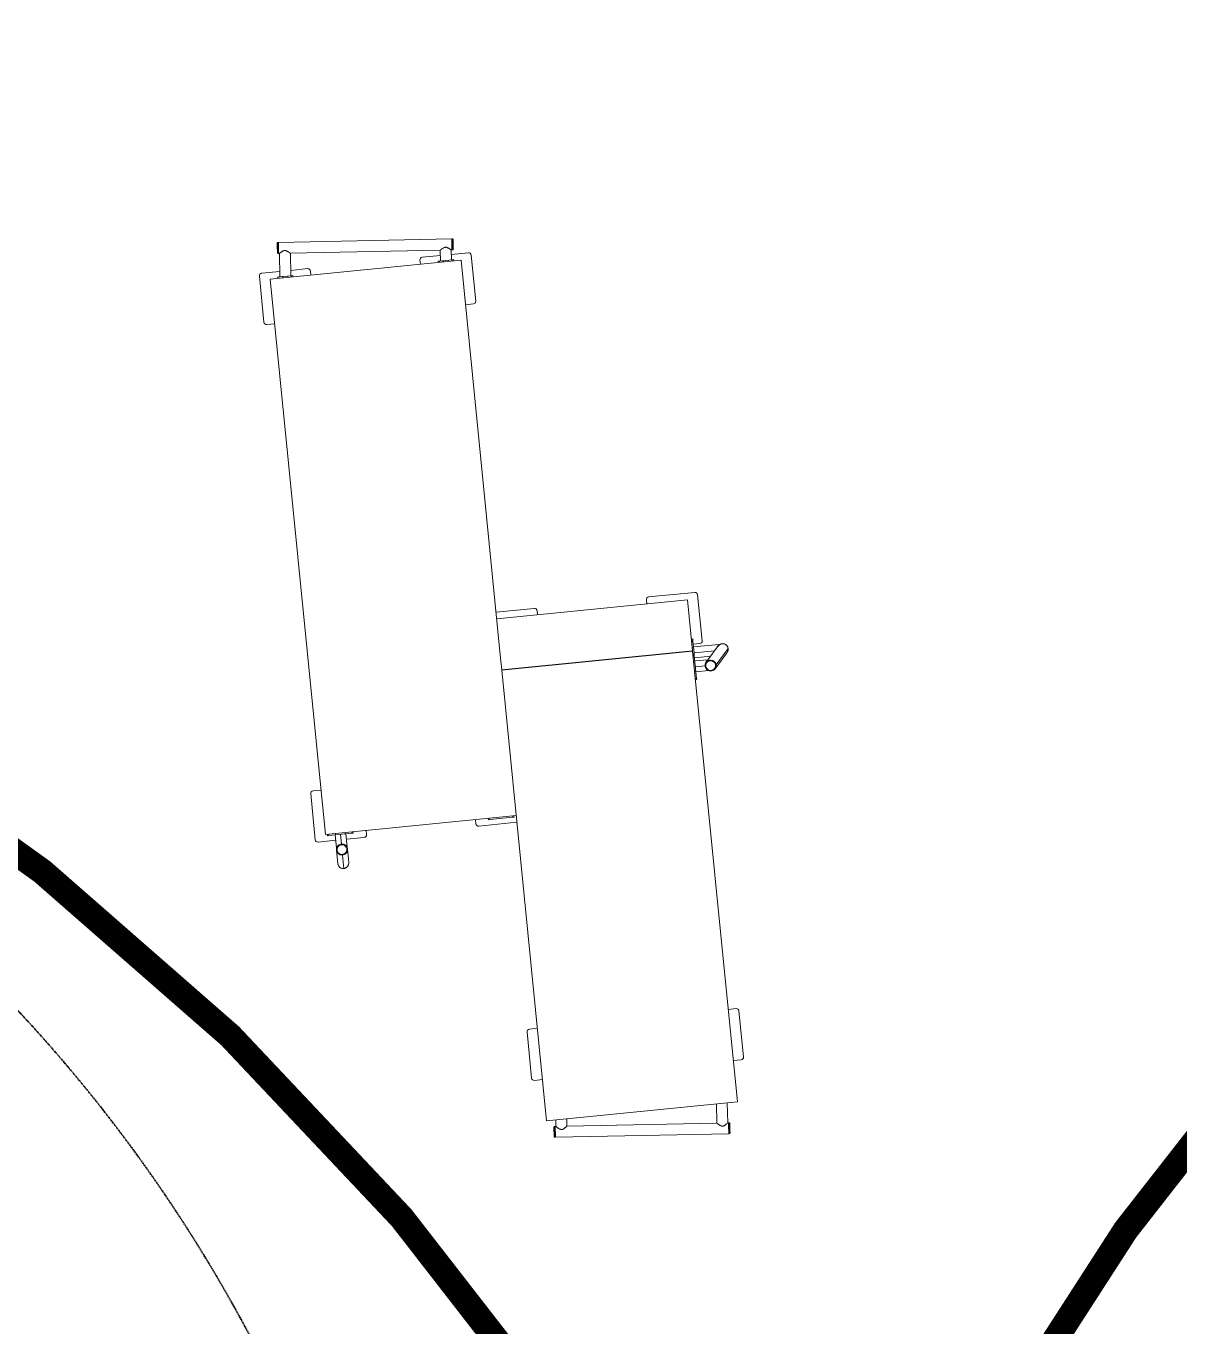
# Model space of a CAD drawing. Header units: millimetres. Extents: x 246416442 to 246896683, y 7418963194 to 7419503218.
# Drawn here: x 246860256 to 246864736, y 7419411493 to 7419416542 of the extents above; entities that cross this region are included whole.
import ezdxf
from ezdxf.lldxf.tags import DXFTag

# ---------------------------------------------------------------- set-up
doc = ezdxf.new("R2010")
doc.units = ezdxf.units.MM
doc.linetypes.add('DASHED', pattern=[0.75, 0.5, -0.25])
doc.linetypes.add('DASHED2', pattern=[9.525, 6.35, -3.175])
for name, color, linetype in [('L-Hatch Boundary', 1, 'Continuous'), ('L-HS-CONCRETE PATH', 2, 'Continuous'), ('L-ST-SHADE-SAIL', 5, 'DASHED2'), ('L-X-E-PRKR', 8, 'Continuous')]:
    doc.layers.add(name, color=color, linetype=linetype)
doc.layers.add('L-SUB-SOIL DRAINAGE', color=170, linetype='SUBSOIL', lineweight=20)
doc.styles.get("Standard").update_dxf_attribs({"font": 'arial.ttf'})
tags = doc.linetypes.add('SUBSOIL', pattern='A,12.7,-5.08,["SSD",Standard,S=2.54,R=0,X=-2.54,Y=-1.27],-6.35', length=24.13).pattern_tags.tags
tags[6] = DXFTag(74, 10)

msp = doc.modelspace()

# ---------------------------------------------------------------- linework, layer by layer
at = {"layer": 'L-Hatch Boundary', "flags": 128}
msp.add_lwpolyline([(246835860.8, 7419424775.6, -0.000269), (246835856, 7419424761.4), (246846358.7, 7419411938.4, -0.35871), (246852256.8, 7419416287.6, -1.730144), (246868366.8, 7419412873.4, 0.258757), (246866446.1, 7419413436.8, 0.137355), (246866072.8, 7419415591, 0.22796), (246866302.3, 7419417492.1, 1.29869), (246858602.3, 7419422315.7, 0.713076), (246854528.2, 7419416215.3, -0.461319), (246853810.8, 7419414199.1, 0.420899), (246850456.1, 7419406470.3, 0.447091), (246837066.9, 7419394612.7, 0.060042), (246832898.3, 7419396262.7, 0.184364), (246835510.4, 7419402898.1, 0.864723), (246835662, 7419414771.5, -0.141363), (246832434.9, 7419419279.2, 0.001039), (246835860.7, 7419424775.2, -0.000003)], format="xyb", close=True, dxfattribs=at)
at = {"layer": 'L-Hatch Boundary', "linetype": 'DASHED', "lineweight": 35, "ltscale": 5, "flags": 128}
for points in [[(246858601.4, 7419422316, 1.122557), (246857515.6, 7419414686.3, 0.127128), (246858660.7, 7419413752.8, 0.508036), (246862480, 7419409800.7, 0.161145), (246867998.8, 7419412489.4, 0.217541), (246866449.6, 7419413470.4, 0.141321), (246866073.3, 7419415591.9, 0.227261), (246866301.7, 7419417491.6, 1.298308)], [(246857708.6, 7419402876.7, 0.774933), (246861418.1, 7419410814.1, 1.009118), (246850455.6, 7419406470.4, -0.173726)]]:
    msp.add_lwpolyline(points, format="xyb", close=True, dxfattribs=at)
at = {"layer": 'L-HS-CONCRETE PATH', "ltscale": 0.1}
msp.add_arc((246861291, 7419419225.7), 9500, 278.43093, 198.01117, dxfattribs=at)
at = {"layer": 'L-ST-SHADE-SAIL', "ltscale": 0.5, "const_width": 100, "flags": 128}
msp.add_lwpolyline([(246854023.1, 7419415452.9, -0.295706), (246863268.5, 7419409461.2, -0.253509), (246870425.9, 7419415826.7, -0.123865), (246868963.2, 7419425306.2, -0.14259), (246862014.5, 7419428978.1, -0.082649), (246851376.9, 7419420242.6, -0.256841), (246854014.8, 7419415437.5, 1.000758)], format="xyb", dxfattribs=at)
at = {"layer": 'L-SUB-SOIL DRAINAGE', "ltscale": 0.75, "flags": 128}
msp.add_lwpolyline([(246836375.8, 7419368838, 0.049859), (246836452.7, 7419367265, 1.020543), (246838457.4, 7419363126.5, 0.507423), (246850958.7, 7419364620.6, 0.34783), (246860630.1, 7419364185, 0.95316), (246871514.2, 7419375336.2, 0.546089), (246865357.3, 7419391537), (246864331.6, 7419392202.5, 0.150991), (246858079.6, 7419390951.1, -0.535883), (246847993.3, 7419386178.8, -0.984857), (246841094.3, 7419392263.5, 0.048323), (246837369.4, 7419394790.3, -0.782041), (246859516.8, 7419399812.1, 0.326657), (246863339.2, 7419409468.3, 2.547694), (246851636.6, 7419416690.1, 0.258508), (246846203.9, 7419412601.5), (246842481.4, 7419417148.5), (246849924.6, 7419423239.5, 0.226894), (246850840.6, 7419425193.4), (246863936.9, 7419436077.3, 0.937903), (246860987.8, 7419443087, 0.16139), (246859063.4, 7419444536.1, 0.543513), (246850931.8, 7419449690.9, 0.965246), (246840526, 7419449656.9, 0.686425), (246830418.6, 7419442236.6), (246830214.5, 7419441333.6, 0.069561), (246826929.1, 7419442860.9), (246826948.5, 7419447931.5)], format="xyb", dxfattribs=at)
at = {"layer": 'L-X-E-PRKR', "color": 1, "linetype": 'Continuous', "lineweight": 13}
for p, q in [((246861910.3, 7419415715.4), (246861237, 7419415701.6)), ((246861911.2, 7419415673), (246861910.3, 7419415715.4)), ((246861910.3, 7419415715.2), (246861913.3, 7419415715.2)), ((246861913.3, 7419415715.2), (246861913.6, 7419415703.3)), ((246861915.6, 7419415702.5), (246861915.4, 7419415713.3)), ((246861232, 7419415699.3), (246861232.3, 7419415687.8)), ((246861232.3, 7419415687.8), (246861232.8, 7419415661.3)), ((246861237, 7419415701.4), (246861234, 7419415701.3)), ((246861234.3, 7419415688.6), (246861234, 7419415701.3)), ((246861237.3, 7419415688.7), (246861234.3, 7419415688.6)), ((246861234.9, 7419415659.3), (246861234.3, 7419415688.6)), ((246861237.9, 7419415659.4), (246861234.9, 7419415659.3)), ((246861237.9, 7419415659.2), (246861237, 7419415701.6)), ((246861241.4, 7419415659.3), (246861237.9, 7419415659.2)), ((246861240.9, 7419415658.8), (246861242.7, 7419415568)), ((246861866.3, 7419415672), (246861282.7, 7419415660.1)), ((246861283.3, 7419415659.7), (246861285.1, 7419415572.2)), ((246861866.7, 7419415630), (246861865.8, 7419415671.7)), ((246861911.2, 7419415673), (246861907.8, 7419415672.9)), ((246861909, 7419415634.2), (246861908.2, 7419415672.6)), ((246861974.9, 7419415661.8), (246861908.6, 7419415655.3)), ((246861910.6, 7419415703.2), (246861913.6, 7419415703.3)), ((246861911.2, 7419415673.2), (246861914.2, 7419415673.2)), ((246861913.6, 7419415703.3), (246861914.2, 7419415673.2)), ((246861916.1, 7419415675.3), (246861915.6, 7419415702.5)), ((246861946.6, 7419415632.9), (246861205.3, 7419415559.3)), ((246861946.7, 7419415632.5), (246861205.3, 7419415558.9)), ((246861786.8, 7419415633.1), (246861788.4, 7419415617.2)), ((246861866.2, 7419415651), (246861795.8, 7419415644.1)), ((246861862.7, 7419415629.6), (246861857.7, 7419415629.1)), ((246861858.2, 7419415624.1), (246861857.7, 7419415629.1)), ((246861862.7, 7419415629.6), (246861912.5, 7419415634.5)), ((246861862.7, 7419415629.6), (246861863.2, 7419415624.6)), ((246861917.4, 7419415635), (246861912.5, 7419415634.5)), ((246861913, 7419415629.6), (246861912.5, 7419415634.5)), ((246861917.4, 7419415635), (246861917.9, 7419415630.1)), ((246861946.6, 7419415632.9), (246861946.7, 7419415632.5)), ((246862100.1, 7419414087.1), (246861946.7, 7419415632.5)), ((246862003.6, 7419415473.8), (246861985.8, 7419415652.9)), ((246861162.9, 7419415571.2), (246861180.7, 7419415392.1)), ((246861242.3, 7419415589.1), (246861171.9, 7419415582.1)), ((246861205.3, 7419415559.3), (246861205.3, 7419415558.9)), ((246861419.5, 7419413401.5), (246861205.3, 7419415558.9)), ((246861238.8, 7419415567.7), (246861233.8, 7419415567.2)), ((246861234.3, 7419415562.2), (246861233.8, 7419415567.2)), ((246861238.8, 7419415567.7), (246861288.5, 7419415572.6)), ((246861238.8, 7419415567.7), (246861239.3, 7419415562.7)), ((246861351, 7419415599.9), (246861284.6, 7419415593.3)), ((246861293.5, 7419415573.1), (246861288.5, 7419415572.6)), ((246861289, 7419415567.6), (246861288.5, 7419415572.6)), ((246861293.5, 7419415573.1), (246861294, 7419415568.1)), ((246861363.5, 7419415575), (246861361.9, 7419415590.9)), ((246861963.8, 7419415459.8), (246861994.7, 7419415462.8)), ((246861191.6, 7419415383.1), (246861222.5, 7419415386.2)), ((246862854.6, 7419414342.4), (246862675.4, 7419414324.6)), ((246862826.3, 7419414312.9), (246862085, 7419414239.3)), ((246862666.5, 7419414313.6), (246862668.1, 7419414297.2)), ((246862846, 7419414115.1), (246862826.3, 7419414312.9)), ((246862883.3, 7419414154.3), (246862865.5, 7419414333.4)), ((246862230.6, 7419414280.4), (246862082.4, 7419414265.7)), ((246862243.2, 7419414255), (246862241.6, 7419414271.5)), ((246862846.4, 7419414161.4), (246862841.4, 7419414160.9)), ((246862846.4, 7419414161.4), (246862841.4, 7419414160.9)), ((246862841.8, 7419414156.6), (246862846.8, 7419414157)), ((246862847.4, 7419414151.7), (246862842.4, 7419414151.2)), ((246862846.4, 7419414161.4), (246862846.8, 7419414157)), ((246862846.4, 7419414161.4), (246862846.4, 7419414161.4)), ((246862847.4, 7419414151.7), (246862846.8, 7419414157)), ((246862847.4, 7419414151.7), (246862851.8, 7419414107)), ((246862848.4, 7419414140.8), (246862874.3, 7419414143.3)), ((246862948.9, 7419414139.9), (246862849.4, 7419414130.7)), ((246862967.3, 7419414142.7), (246862967.3, 7419414142.8)), ((246862104.6, 7419414041.5), (246862846, 7419414115.1)), ((246862846, 7419414115.1), (246862104.6, 7419414041.5)), ((246862846.1, 7419414113.8), (246862104.7, 7419414040.2)), ((246862846.1, 7419414113.8), (246862846, 7419414115.1)), ((246863019.9, 7419412363.2), (246862846.1, 7419414113.8)), ((246862851.8, 7419414107), (246862846.8, 7419414106.5)), ((246862851.8, 7419414107), (246862846.8, 7419414106.5)), ((246862847.2, 7419414102.2), (246862852.2, 7419414102.7)), ((246862852.8, 7419414097.3), (246862847.8, 7419414096.8)), ((246862931.7, 7419414115.2), (246862851.7, 7419414107.8)), ((246862851.8, 7419414107), (246862852.2, 7419414102.7)), ((246862851.8, 7419414107), (246862851.8, 7419414107)), ((246862852.8, 7419414097.3), (246862852.2, 7419414102.7)), ((246862852.8, 7419414097.3), (246862861.6, 7419414008.1)), ((246862916.4, 7419414094.3), (246862853.6, 7419414088.5)), ((246862905.7, 7419414079.8), (246862945.9, 7419414134.3)), ((246862933.5, 7419414046), (246862980.2, 7419414109.5)), ((246862937.4, 7419414060.6), (246862984.2, 7419414124)), ((246862100.1, 7419414087), (246862104.6, 7419414041.5)), ((246862104.7, 7419414040.2), (246862104.6, 7419414041.5)), ((246862104.7, 7419414040.2), (246862278.5, 7419412289.5)), ((246862854.8, 7419414076.3), (246862905.5, 7419414081)), ((246862857.1, 7419414053.4), (246862895.2, 7419414056.9)), ((246862899.3, 7419414071.2), (246862902.2, 7419414075.2)), ((246862899.5, 7419414071.1), (246862899.3, 7419414070.8)), ((246862933.3, 7419414046.2), (246862933.1, 7419414045.9)), ((246862937.2, 7419414056), (246862937, 7419414055.7)), ((246862856.6, 7419414007.6), (246862861.6, 7419414008.1)), ((246862862.1, 7419414003.5), (246862857.1, 7419414003)), ((246862859, 7419414034.2), (246862908.9, 7419414038.8)), ((246862862.1, 7419414003.5), (246862861.6, 7419414008.1)), ((246861362.5, 7419413560.7), (246861380.3, 7419413381.6)), ((246861402.3, 7419413574.7), (246861371.5, 7419413571.6)), ((246862160.8, 7419413475.1), (246861419.5, 7419413401.5)), ((246862002.6, 7419413459.4), (246862004.2, 7419413443.5)), ((246862015.1, 7419413434.5), (246862163.4, 7419413449.2)), ((246862052.9, 7419413459.4), (246862052.4, 7419413464.4)), ((246862052.9, 7419413459.4), (246862057.9, 7419413459.9)), ((246862057.4, 7419413464.8), (246862057.9, 7419413459.9)), ((246862147.4, 7419413468.8), (246862057.9, 7419413459.9)), ((246862147.4, 7419413468.8), (246862146.9, 7419413473.7)), ((246862147.4, 7419413468.8), (246862152.4, 7419413469.3)), ((246862151.9, 7419413474.2), (246862152.4, 7419413469.3)), ((246861428.3, 7419413397.4), (246861427.8, 7419413402.3)), ((246861428.3, 7419413397.4), (246861433.3, 7419413397.9)), ((246861432.8, 7419413402.8), (246861433.3, 7419413397.9)), ((246861522.8, 7419413406.8), (246861433.3, 7419413397.9)), ((246861457, 7419413400.2), (246861462, 7419413349.6)), ((246861478.1, 7419413402.3), (246861481.8, 7419413364.2)), ((246861499.2, 7419413404.4), (246861504.2, 7419413353.7)), ((246861501.2, 7419413383.5), (246861570.3, 7419413390.4)), ((246861522.8, 7419413406.8), (246861522.3, 7419413411.7)), ((246861522.8, 7419413406.8), (246861527.8, 7419413407.3)), ((246861527.3, 7419413412.2), (246861527.8, 7419413407.3)), ((246861579.3, 7419413401.3), (246861577.7, 7419413417.2)), ((246861391.2, 7419413372.6), (246861459, 7419413379.3)), ((246861462.8, 7419413341), (246861462, 7419413349.6)), ((246861462.8, 7419413341), (246861468.1, 7419413288.5)), ((246861463, 7419413341), (246861463, 7419413341.3)), ((246861505, 7419413345.2), (246861504.2, 7419413353.7)), ((246861504.8, 7419413345.2), (246861504.8, 7419413345.4)), ((246861504.9, 7419413341.7), (246861504.9, 7419413341.9)), ((246861505, 7419413345.2), (246861510.2, 7419413292.6)), ((246861486, 7419413322.1), (246861491.2, 7419413269.5)), ((246863015, 7419412725.7), (246862984.2, 7419412722.7)), ((246863043.8, 7419412537.7), (246863026, 7419412716.8)), ((246862203, 7419412635.1), (246862220.8, 7419412456)), ((246862242.8, 7419412649.1), (246862212, 7419412646)), ((246863004, 7419412523.7), (246863034.8, 7419412526.7)), ((246862231.8, 7419412447), (246862262.6, 7419412450.1)), ((246862278.5, 7419412289.5), (246863019.9, 7419412363.2)), ((246862940.2, 7419412281.5), (246862938.7, 7419412355.1)), ((246862940.2, 7419412281.5), (246862938.7, 7419412355.1)), ((246862982.6, 7419412282.4), (246862981, 7419412359.3)), ((246862314.8, 7419412293.1), (246862315.3, 7419412268.5)), ((246862314.8, 7419412293.1), (246862315.3, 7419412268.5)), ((246862357.1, 7419412297.3), (246862357.7, 7419412269.3)), ((246862357.5, 7419412269), (246862940.4, 7419412281.1)), ((246862357.6, 7419412269.1), (246862940.4, 7419412281.2)), ((246862982.4, 7419412282), (246862985.6, 7419412282)), ((246862982.5, 7419412282), (246862985.6, 7419412282.1)), ((246862985.6, 7419412281.9), (246862988.6, 7419412282)), ((246862985.6, 7419412281.4), (246862988.6, 7419412281.5)), ((246862312.3, 7419412267.9), (246862309.3, 7419412267.9)), ((246862312.3, 7419412267.6), (246862309.3, 7419412267.5)), ((246862313.2, 7419412225.9), (246862310.2, 7419412225.9)), ((246862312.3, 7419412268.1), (246862315.4, 7419412268.2)), ((246862312.3, 7419412268), (246862315.5, 7419412268.1)), ((246862313.2, 7419412225.7), (246862986.5, 7419412239.7)), ((246862986.5, 7419412239.9), (246862989.5, 7419412240))]:
    msp.add_line(p, q, dxfattribs=at)
for centre, radius, start, end in [((246861913.4, 7419415713.2), 2, 1.172, 91.172), ((246861234, 7419415699.3), 2, 91.172, 181.172), ((246861234.8, 7419415661.3), 2, 181.172, 271.172), ((246861914.1, 7419415675.2), 2, 271.172, 1.172), ((246861975.9, 7419415651.9), 10, 5.6697, 95.6697), ((246861796.8, 7419415634.1), 10, 95.6697, 185.6697), ((246861172.8, 7419415572.2), 10, 95.6697, 185.6697), ((246861352, 7419415589.9), 10, 5.6697, 95.6697), ((246861993.7, 7419415472.8), 10, 275.6697, 5.6697), ((246861190.6, 7419415393), 10, 185.6697, 275.6697), ((246862855.5, 7419414332.4), 10, 5.6697, 95.6697), ((246862676.4, 7419414314.6), 10, 95.6697, 185.6697), ((246862231.6, 7419414270.5), 10, 5.6697, 95.6697), ((246862873.3, 7419414153.3), 10, 275.6697, 5.6697), ((246861372.4, 7419413561.7), 10, 95.6697, 185.6697), ((246862014.2, 7419413444.5), 10, 185.6697, 275.6697), ((246861569.3, 7419413400.3), 10, 275.6697, 5.6697), ((246861390.2, 7419413382.5), 10, 185.6697, 275.6697), ((246863016, 7419412715.8), 10, 5.6697, 95.6697), ((246862213, 7419412636.1), 10, 95.6697, 185.6697), ((246863033.8, 7419412536.7), 10, 275.6697, 5.6697), ((246862230.8, 7419412456.9), 10, 185.6697, 275.6697)]:
    msp.add_arc(centre, radius, start, end, dxfattribs=at)
for centre, major_axis, ratio, start_param, end_param in [((246861234.3, 7419415687.9), (-2, -0.04), 0.396385, -1.570796, 0), ((246862963.2, 7419414122.1), (-17.1, 12.6), 0.993127, -2.410804, -0.211454), ((246862963.4, 7419414122.3), (-16.9, 12.5), 0.993127, -1.129584, -0.594329), ((246862963.4, 7419414122.3), (-16.9, 12.5), 0.993127, -2.547264, -1.129584), ((246862963.2, 7419414122.1), (17.1, -12.6), 0.993127, 0, 0.730788), ((246862916.4, 7419414058.6), (-17.1, 12.6), 0.993127, -2.410804, 0.594), ((246862897.4, 7419414060.7), (-1.99, 0.24), 0.101946, 0, 1.512966), ((246862916, 7419414058.1), (15.3, -11.3), 0.993127, -2.628067, 0.513526), ((246862916, 7419414058.1), (-15.3, 11.3), 0.993127, -2.628067, 0.513526), ((246862916.4, 7419414058.6), (-16.9, 12.5), 0.993127, -2.628067, 0), ((246862916.4, 7419414058.6), (17.1, -12.6), 0.993127, -0.594, 0.730788), ((246862916.4, 7419414058.6), (16.9, -12.5), 0.993127, 0, 0.513526), ((246861483.9, 7419413343.1), (-21.1, -2.1), 0.99692, -0.981444, 1.570796), ((246861483.9, 7419413343.1), (-20.9, -2.1), 0.99692, 0, 2.974089), ((246861483.9, 7419413343.5), (-18.9, -1.9), 0.99692, -0.167504, 2.974089), ((246861483.9, 7419413343.5), (18.9, 1.9), 0.99692, -0.167504, 2.974089), ((246861483.9, 7419413343.1), (21.1, 2.1), 0.99692, -1.570796, 0.981444), ((246861502.9, 7419413342), (2, -0.14), 0.077322, 0.013114, 1.58391), ((246861483.9, 7419413343.1), (20.9, 2.1), 0.99692, -0.167504, 0), ((246861489.2, 7419413290.5), (-21.1, -2.1), 0.99692, 0, 1.570796), ((246861489.2, 7419413290.5), (21.1, 2.1), 0.99692, -1.570796, 0), ((246861489.2, 7419413290.3), (20.9, 2.1), 0.99692, -2.133289, -1.008304), ((246862986, 7419412260.9), (-0.4, 21.2), 0.006835, -0.086999, 0), ((246862986, 7419412260.9), (0.4, -21.2), 0.006835, 0, 3.054594), ((246862989, 7419412261), (-0.4, 21), 0.006835, -0.21073, 0), ((246862989, 7419412261), (0.4, -21), 0.006835, 0, 2.930863), ((246862307.7, 7419412246.8), (-0.4, 19), 0.006835, -0.177587, 2.964005), ((246862309.4, 7419412265.6), (-2, -0.12), 0.98425, -1.609467, -0.038671), ((246862307.7, 7419412246.8), (0.4, -19), 0.006835, -0.177587, 2.964005), ((246862312.7, 7419412246.9), (-0.4, 21.2), 0.006835, -0.086999, 0.137469), ((246862312.7, 7419412246.9), (0.4, -21.2), 0.006835, -0.086999, 3.054594), ((246862312.7, 7419412246.9), (-0.4, 21), 0.006835, -0.177587, 0), ((246862312.7, 7419412246.9), (0.4, -21), 0.006835, 0, 2.964005), ((246862312.7, 7419412246.9), (0.4, -21.2), 0.006835, -0.137469, -0.086999)]:
    msp.add_ellipse(centre, major_axis=major_axis, ratio=ratio, start_param=start_param, end_param=end_param, dxfattribs=at)
at = {"layer": 'L-X-E-PRKR', "color": 1, "linetype": 'Continuous', "lineweight": 13, "extrusion": (0, 0, -1)}
for centre, major_axis, ratio, start_param, end_param in [((246861913.6, 7419415702.4), (2, 0.04), 0.432303, -1.570796, 0), ((246862967, 7419414140.9), (0.39, 1.96), 0.049982, -0.106166, 0), ((246862916.2, 7419414058.3), (-16.9, 12.5), 0.993127, 0, 2.628067), ((246862916.2, 7419414058.3), (16.9, -12.5), 0.993127, -0.513526, 0), ((246862935, 7419414056), (1.99, -0.24), 0.101946, 0.057831, 1.628627), ((246861465, 7419413344.6), (-2, 0.14), 0.077322, 0, 1.557682), ((246861483.9, 7419413343.3), (20.9, 2.1), 0.99692, 0.167504, 3.141593), ((246861483.9, 7419413343.3), (20.9, 2.1), 0.99692, 0, 0.167504), ((246862988.7, 7419412279.5), (2, 0.11), 0.977856, -1.538132, 0), ((246862310.1, 7419412228.2), (-2, -0.12), 0.98425, 0, 0.038671), ((246862309.7, 7419412246.9), (-0.4, 21), 0.006835, 0, 0.177587), ((246862309.7, 7419412246.9), (-0.4, 21), 0.006835, 0.177587, 3.141593)]:
    msp.add_ellipse(centre, major_axis=major_axis, ratio=ratio, start_param=start_param, end_param=end_param, dxfattribs=at)
at = {"layer": 'L-X-E-PRKR', "color": 1, "linetype": 'Continuous', "lineweight": 13}
for points, knots in [([(246861283.3, 7419415659.7), (246861283.3, 7419415659.7), (246861283.1, 7419415659.8), (246861282.7, 7419415660.2), (246861282.5, 7419415660.3), (246861282, 7419415660.6), (246861281.8, 7419415660.8), (246861281.2, 7419415661.2), (246861280.9, 7419415661.4), (246861280.3, 7419415661.8), (246861280.2, 7419415661.9), (246861279.8, 7419415662.2), (246861279.6, 7419415662.3), (246861278.6, 7419415663), (246861277.7, 7419415663.6), (246861276.3, 7419415664.6), (246861275.8, 7419415664.9), (246861274.7, 7419415665.6), (246861274.2, 7419415665.9), (246861273.1, 7419415666.5), (246861272.5, 7419415666.9), (246861271.4, 7419415667.5), (246861270.8, 7419415667.8), (246861268.9, 7419415668.7), (246861267.6, 7419415669.3), (246861265.8, 7419415669.8), (246861265.5, 7419415669.9), (246861264.7, 7419415670), (246861264.4, 7419415670.1), (246861263.7, 7419415670.2), (246861263.3, 7419415670.2), (246861262.6, 7419415670.3), (246861262.2, 7419415670.3), (246861261.1, 7419415670.3), (246861260.3, 7419415670.2), (246861259.2, 7419415670), (246861258.9, 7419415669.9), (246861258.2, 7419415669.7), (246861257.8, 7419415669.6), (246861256.1, 7419415669), (246861254.8, 7419415668.4), (246861253, 7419415667.4), (246861252.4, 7419415667.1), (246861251.3, 7419415666.4), (246861250.7, 7419415666.1), (246861249.1, 7419415665), (246861248.1, 7419415664.3), (246861246.7, 7419415663.3), (246861246.3, 7419415663), (246861245.4, 7419415662.3), (246861245, 7419415662), (246861244.2, 7419415661.5), (246861243.9, 7419415661.2), (246861243.4, 7419415660.8), (246861243.2, 7419415660.7), (246861242.9, 7419415660.4), (246861242.8, 7419415660.3), (246861242.1, 7419415659.8), (246861241.6, 7419415659.4), (246861241.2, 7419415659.1), (246861241.1, 7419415659), (246861240.9, 7419415658.9), (246861240.9, 7419415658.8), (246861240.9, 7419415658.8)], [0, 0, 0, 0, 0.00441354, 0.00441354, 0.00662031, 0.00662031, 0.00882708, 0.00882708, 0.01103385, 0.01103385, 0.01213723, 0.01213723, 0.01324062, 0.01324062, 0.01765416, 0.01765416, 0.01986093, 0.01986093, 0.0220677, 0.0220677, 0.02427447, 0.02427447, 0.02648124, 0.02648124, 0.03089478, 0.03089478, 0.03199816, 0.03199816, 0.03310155, 0.03310155, 0.03420493, 0.03420493, 0.03530832, 0.03530832, 0.03751509, 0.03751509, 0.03861847, 0.03861847, 0.03972186, 0.03972186, 0.0441354, 0.0441354, 0.04634217, 0.04634217, 0.04854894, 0.04854894, 0.05296248, 0.05296248, 0.05516925, 0.05516925, 0.05737602, 0.05737602, 0.05958279, 0.05958279, 0.06068617, 0.06068617, 0.06178956, 0.06178956, 0.0662031, 0.0662031, 0.06840987, 0.06840987, 0.07061664, 0.07061664, 0.07061664, 0.07061664]), ([(246861282.7, 7419415660.1), (246861282.7, 7419415660.1), (246861282.8, 7419415660.1), (246861282.9, 7419415660), (246861282.9, 7419415659.9), (246861283.1, 7419415659.9), (246861283.1, 7419415659.8), (246861283.2, 7419415659.7), (246861283.3, 7419415659.7), (246861283.3, 7419415659.7)], [0.136398476, 0.136398476, 0.136398476, 0.136398476, 0.136770989, 0.136770989, 0.137872427, 0.137872427, 0.138973865, 0.138973865, 0.141176742, 0.141176742, 0.141176742, 0.141176742]), ([(246861908.2, 7419415672.6), (246861908.2, 7419415672.6), (246861908.2, 7419415672.6), (246861908, 7419415672.7), (246861908, 7419415672.7), (246861907.9, 7419415672.8), (246861907.8, 7419415672.9), (246861907.6, 7419415673), (246861907.4, 7419415673.2), (246861906.9, 7419415673.5), (246861906.7, 7419415673.7), (246861905.8, 7419415674.3), (246861905.1, 7419415674.8), (246861903.9, 7419415675.6), (246861903.5, 7419415675.9), (246861902.6, 7419415676.5), (246861902.2, 7419415676.8), (246861901.2, 7419415677.4), (246861900.7, 7419415677.8), (246861899.7, 7419415678.4), (246861899.1, 7419415678.8), (246861897.5, 7419415679.8), (246861896.3, 7419415680.4), (246861894.5, 7419415681.3), (246861893.8, 7419415681.6), (246861892.8, 7419415682), (246861892.5, 7419415682.1), (246861891.8, 7419415682.3), (246861891.5, 7419415682.4), (246861890.4, 7419415682.7), (246861889.7, 7419415682.9), (246861888.6, 7419415683.1), (246861888.3, 7419415683.1), (246861887.5, 7419415683.1), (246861887.1, 7419415683.2), (246861886, 7419415683.1), (246861885.3, 7419415683), (246861883.9, 7419415682.8), (246861883.1, 7419415682.6), (246861881.1, 7419415681.9), (246861879.8, 7419415681.3), (246861878, 7419415680.3), (246861877.4, 7419415680), (246861876.2, 7419415679.3), (246861875.7, 7419415678.9), (246861874.1, 7419415677.9), (246861873.1, 7419415677.2), (246861871.7, 7419415676.2), (246861871.2, 7419415675.8), (246861870.4, 7419415675.2), (246861870, 7419415674.9), (246861869.2, 7419415674.3), (246861868.8, 7419415674), (246861868.2, 7419415673.5), (246861867.8, 7419415673.3), (246861867, 7419415672.6), (246861866.6, 7419415672.3), (246861866.2, 7419415672), (246861866.1, 7419415671.9), (246861866, 7419415671.8), (246861866, 7419415671.8), (246861865.9, 7419415671.7), (246861865.8, 7419415671.7), (246861865.8, 7419415671.7)], [0.07068289, 0.07068289, 0.07068289, 0.07068289, 0.07288554, 0.07288554, 0.07398686, 0.07398686, 0.07508819, 0.07508819, 0.07729084, 0.07729084, 0.07949348, 0.07949348, 0.08389878, 0.08389878, 0.08610143, 0.08610143, 0.08830408, 0.08830408, 0.09050673, 0.09050673, 0.09270937, 0.09270937, 0.09711467, 0.09711467, 0.09931732, 0.09931732, 0.10041864, 0.10041864, 0.10151997, 0.10151997, 0.10372261, 0.10372261, 0.10482394, 0.10482394, 0.10592526, 0.10592526, 0.10812791, 0.10812791, 0.11033056, 0.11033056, 0.11473585, 0.11473585, 0.1169385, 0.1169385, 0.11914115, 0.11914115, 0.12354645, 0.12354645, 0.1257491, 0.1257491, 0.12795174, 0.12795174, 0.13015439, 0.13015439, 0.13235704, 0.13235704, 0.13676234, 0.13676234, 0.13786366, 0.13786366, 0.13896498, 0.13896498, 0.14116763, 0.14116763, 0.14116763, 0.14116763]), ([(246861907.8, 7419415672.9), (246861907.9, 7419415672.8), (246861908, 7419415672.7), (246861908.2, 7419415672.6), (246861908.2, 7419415672.6), (246861908.2, 7419415672.6)], [0.066256419, 0.066256419, 0.066256419, 0.066256419, 0.0684083, 0.0684083, 0.070615019, 0.070615019, 0.070615019, 0.070615019]), ([(246861878.4, 7419415626.1), (246861878.3, 7419415627), (246861878.2, 7419415627.8), (246861878.1, 7419415628.6), (246861878.1, 7419415629.4), (246861878, 7419415630.3), (246861877.9, 7419415631.1)], [0.000033598, 0.000033598, 0.000033598, 0.000033598, 0.002522394, 0.002522394, 0.002522394, 0.005037724, 0.005037724, 0.005037724, 0.005037724]), ([(246861897.3, 7419415633), (246861897.4, 7419415632.2), (246861897.5, 7419415631.4), (246861897.6, 7419415630.5), (246861897.7, 7419415629.7), (246861897.8, 7419415628.9), (246861897.8, 7419415628.1)], [0.000034205, 0.000034205, 0.000034205, 0.000034205, 0.002536749, 0.002536749, 0.002536749, 0.005038424, 0.005038424, 0.005038424, 0.005038424]), ([(246861254.4, 7419415564.2), (246861254.4, 7419415564.6), (246861254.4, 7419415565), (246861254.3, 7419415565.5), (246861254.3, 7419415565.9), (246861254.2, 7419415566.3), (246861254.2, 7419415566.8), (246861254.1, 7419415567.6), (246861254, 7419415568.4), (246861253.9, 7419415569.2)], [0.000033473, 0.000033473, 0.000033473, 0.000033473, 0.001322889, 0.001322889, 0.001322889, 0.002645779, 0.002645779, 0.002645779, 0.005037611, 0.005037611, 0.005037611, 0.005037611]), ([(246861273.4, 7419415571.1), (246861273.5, 7419415570.7), (246861273.5, 7419415570.2), (246861273.6, 7419415569.8), (246861273.6, 7419415569.4), (246861273.6, 7419415568.9), (246861273.7, 7419415568.5), (246861273.8, 7419415567.7), (246861273.8, 7419415566.9), (246861273.9, 7419415566.1)], [0.000034055, 0.000034055, 0.000034055, 0.000034055, 0.001333234, 0.001333234, 0.001333234, 0.002666467, 0.002666467, 0.002666467, 0.005038278, 0.005038278, 0.005038278, 0.005038278]), ([(246862939.5, 7419414125.7), (246862939.6, 7419414125.9), (246862939.6, 7419414126.2), (246862939.8, 7419414126.9), (246862940, 7419414127.2), (246862940.2, 7419414127.8), (246862940.3, 7419414128.1), (246862940.9, 7419414129.7), (246862941.5, 7419414130.8), (246862942.5, 7419414132.4), (246862942.8, 7419414132.9), (246862943.5, 7419414133.9), (246862943.8, 7419414134.4), (246862944.5, 7419414135.3), (246862944.8, 7419414135.7), (246862945.5, 7419414136.5), (246862945.8, 7419414136.8), (246862946.8, 7419414137.9), (246862947.4, 7419414138.5), (246862948.1, 7419414139), (246862948.2, 7419414139.1), (246862948.4, 7419414139.3), (246862948.5, 7419414139.4), (246862948.6, 7419414139.6), (246862948.7, 7419414139.6), (246862948.8, 7419414139.8), (246862948.9, 7419414139.8), (246862948.9, 7419414139.9), (246862948.9, 7419414139.9), (246862948.9, 7419414139.9)], [0.01006611, 0.01006611, 0.01006611, 0.01006611, 0.01103385, 0.01103385, 0.01213723, 0.01213723, 0.01324062, 0.01324062, 0.01765416, 0.01765416, 0.01986093, 0.01986093, 0.0220677, 0.0220677, 0.02427447, 0.02427447, 0.02648124, 0.02648124, 0.03089478, 0.03089478, 0.03199816, 0.03199816, 0.03310155, 0.03310155, 0.03420493, 0.03420493, 0.03530832, 0.03530832, 0.0371137, 0.0371137, 0.0371137, 0.0371137]), ([(246862956, 7419414142), (246862956.7, 7419414142.2), (246862957.3, 7419414142.4), (246862959.5, 7419414143), (246862961.1, 7419414143.2), (246862964.2, 7419414143.3), (246862965.8, 7419414143.2), (246862967.4, 7419414142.9)], [4.4518268, 4.4518268, 4.4518268, 4.4518268, 4.5501313, 4.5501313, 4.776048, 4.776048, 5.0019648, 5.0019648, 5.0019648, 5.0019648]), ([(246862967.4, 7419414142.9), (246862969.5, 7419414142.4), (246862971.7, 7419414141.6), (246862975.6, 7419414139.4), (246862977.3, 7419414138), (246862980.4, 7419414134.7), (246862981.6, 7419414132.8), (246862983.4, 7419414128.7), (246862984, 7419414126.5), (246862984.3, 7419414123.2), (246862984.3, 7419414122.2), (246862984.3, 7419414121.1)], [5.001965, 5.001965, 5.001965, 5.001965, 5.322219, 5.322219, 5.642604, 5.642604, 5.96297, 5.96297, 6.283174, 6.283174, 6.434528, 6.434528, 6.434528, 6.434528]), ([(246862849.7, 7419414127.6), (246862849.3, 7419414127.5), (246862848.9, 7419414127.4), (246862848.5, 7419414127.4), (246862848, 7419414127.3), (246862847.6, 7419414127.3), (246862847.1, 7419414127.2), (246862846.4, 7419414127.1), (246862845.6, 7419414127), (246862844.8, 7419414126.9)], [0.000034055, 0.000034055, 0.000034055, 0.000034055, 0.001333234, 0.001333234, 0.001333234, 0.002666467, 0.002666467, 0.002666467, 0.005038278, 0.005038278, 0.005038278, 0.005038278]), ([(246862848.5, 7419414089.7), (246862848.9, 7419414089.8), (246862849.3, 7419414089.8), (246862849.8, 7419414089.8), (246862850.2, 7419414089.8), (246862850.7, 7419414089.9), (246862851.1, 7419414089.9), (246862851.9, 7419414089.9), (246862852.7, 7419414090), (246862853.5, 7419414090)], [0.000036721, 0.000036721, 0.000036721, 0.000036721, 0.001333223, 0.001333223, 0.001333223, 0.002666446, 0.002666446, 0.002666446, 0.005040944, 0.005040944, 0.005040944, 0.005040944]), ([(246862941, 7419414127.8), (246862941.5, 7419414128.6), (246862942, 7419414129.5), (246862942.8, 7419414130.7), (246862943.1, 7419414131.2), (246862943.8, 7419414132), (246862944.1, 7419414132.4), (246862945.1, 7419414133.6), (246862945.8, 7419414134.3), (246862947.1, 7419414135.5), (246862947.7, 7419414136), (246862948.5, 7419414136.6), (246862948.7, 7419414136.8), (246862948.9, 7419414137), (246862949, 7419414137.1), (246862949.1, 7419414137.2), (246862949.1, 7419414137.2), (246862949.2, 7419414137.3), (246862949.2, 7419414137.3), (246862949.2, 7419414137.3)], [0.01244225, 0.01244225, 0.01244225, 0.01244225, 0.01578078, 0.01578078, 0.01775337, 0.01775337, 0.01972597, 0.01972597, 0.02367116, 0.02367116, 0.02761636, 0.02761636, 0.02958895, 0.02958895, 0.03057525, 0.03057525, 0.03156155, 0.03156155, 0.03225691, 0.03225691, 0.03225691, 0.03225691]), ([(246862855.1, 7419414073.2), (246862854.3, 7419414073.1), (246862853.5, 7419414073), (246862852.7, 7419414072.8), (246862851.8, 7419414072.7), (246862851, 7419414072.6), (246862850.2, 7419414072.5)], [0.000034205, 0.000034205, 0.000034205, 0.000034205, 0.002536749, 0.002536749, 0.002536749, 0.005038424, 0.005038424, 0.005038424, 0.005038424]), ([(246862895.2, 7419414057), (246862895.1, 7419414057.7), (246862895.1, 7419414058.4), (246862895.1, 7419414059.6), (246862895.1, 7419414059.9), (246862895.1, 7419414060.7), (246862895.1, 7419414061), (246862895.2, 7419414062.1), (246862895.3, 7419414062.9), (246862895.5, 7419414064.3), (246862895.7, 7419414065), (246862896.2, 7419414067.1), (246862896.6, 7419414068.4), (246862897.4, 7419414070.2), (246862897.6, 7419414070.8), (246862898.2, 7419414072), (246862898.5, 7419414072.5), (246862899.1, 7419414073.6), (246862899.5, 7419414074.1), (246862900.1, 7419414075), (246862900.5, 7419414075.5), (246862901.5, 7419414076.8), (246862902.2, 7419414077.6), (246862903.1, 7419414078.6), (246862903.5, 7419414079), (246862903.9, 7419414079.4), (246862904.1, 7419414079.5), (246862904.3, 7419414079.8), (246862904.5, 7419414079.9), (246862904.8, 7419414080.3), (246862905, 7419414080.5), (246862905.3, 7419414080.7), (246862905.4, 7419414080.8), (246862905.5, 7419414080.9), (246862905.5, 7419414080.9), (246862905.6, 7419414081), (246862905.6, 7419414081), (246862905.5, 7419414081)], [0.07068289, 0.07068289, 0.07068289, 0.07068289, 0.07288554, 0.07288554, 0.07398686, 0.07398686, 0.07508819, 0.07508819, 0.07729084, 0.07729084, 0.07949348, 0.07949348, 0.08389878, 0.08389878, 0.08610143, 0.08610143, 0.08830408, 0.08830408, 0.09050673, 0.09050673, 0.09270937, 0.09270937, 0.09711467, 0.09711467, 0.09931732, 0.09931732, 0.10041864, 0.10041864, 0.10151997, 0.10151997, 0.10372261, 0.10372261, 0.10482394, 0.10482394, 0.10592526, 0.10592526, 0.10776277, 0.10776277, 0.10776277, 0.10776277]), ([(246862895.4, 7419414060.9), (246862895.1, 7419414058.7), (246862895.2, 7419414056.5), (246862896.1, 7419414052.1), (246862896.9, 7419414050), (246862899.1, 7419414046.1), (246862900.5, 7419414044.3), (246862903.9, 7419414041.3), (246862905.8, 7419414040.1), (246862909.9, 7419414038.3), (246862912.1, 7419414037.7), (246862916.5, 7419414037.3), (246862918.8, 7419414037.4), (246862923.2, 7419414038.4), (246862925.2, 7419414039.3), (246862929.1, 7419414041.6), (246862930.8, 7419414043.1), (246862932.5, 7419414045.1), (246862932.8, 7419414045.5), (246862933.1, 7419414045.9)], [2.92433, 2.92433, 2.92433, 2.92433, 3.244126, 3.244126, 3.564168, 3.564168, 3.884436, 3.884436, 4.204825, 4.204825, 4.525183, 4.525183, 4.845371, 4.845371, 5.165312, 5.165312, 5.485027, 5.485027, 5.552397, 5.552397, 5.552397, 5.552397]), ([(246862908.5, 7419414038.9), (246862907.9, 7419414039.1), (246862907.3, 7419414039.3), (246862906.3, 7419414039.8), (246862905.9, 7419414040), (246862905.1, 7419414040.4), (246862904.6, 7419414040.7), (246862903.4, 7419414041.5), (246862902.6, 7419414042.1), (246862901.4, 7419414043.3), (246862901, 7419414043.7), (246862900.2, 7419414044.6), (246862899.8, 7419414045.1), (246862899.1, 7419414046), (246862898.8, 7419414046.5), (246862898.3, 7419414047.4), (246862898.1, 7419414047.6), (246862897.8, 7419414048.2), (246862897.6, 7419414048.5), (246862896.9, 7419414050), (246862896.4, 7419414051.3), (246862895.8, 7419414053.3), (246862895.7, 7419414054), (246862895.4, 7419414055.5), (246862895.3, 7419414056.2), (246862895.2, 7419414056.9)], [0.04020071, 0.04020071, 0.04020071, 0.04020071, 0.04413439, 0.04413439, 0.04634111, 0.04634111, 0.04854783, 0.04854783, 0.05296126, 0.05296126, 0.05516798, 0.05516798, 0.0573747, 0.0573747, 0.05958142, 0.05958142, 0.06068478, 0.06068478, 0.06178814, 0.06178814, 0.06620158, 0.06620158, 0.0684083, 0.0684083, 0.07061502, 0.07061502, 0.07061502, 0.07061502]), ([(246862899.3, 7419414070.8), (246862898.9, 7419414070.2), (246862898.5, 7419414069.6), (246862897.7, 7419414068.4), (246862897.4, 7419414067.8), (246862896.8, 7419414066.5), (246862896.5, 7419414065.8), (246862896.1, 7419414064.4), (246862895.9, 7419414063.7), (246862895.6, 7419414062.3), (246862895.5, 7419414061.6), (246862895.4, 7419414060.9)], [2.4108043, 2.4108043, 2.4108043, 2.4108043, 2.5135095, 2.5135095, 2.6162147, 2.6162147, 2.7189199, 2.7189199, 2.8216251, 2.8216251, 2.9243303, 2.9243303, 2.9243303, 2.9243303]), ([(246862895.6, 7419414062.5), (246862895.6, 7419414062.7), (246862895.6, 7419414062.9), (246862895.8, 7419414063.7), (246862896, 7419414064.4), (246862896.3, 7419414065.6), (246862896.5, 7419414066.2), (246862897, 7419414067.3), (246862897.2, 7419414067.9), (246862898, 7419414069.5), (246862898.6, 7419414070.5), (246862899.5, 7419414071.9), (246862899.8, 7419414072.3), (246862900.5, 7419414073.2), (246862900.8, 7419414073.6), (246862901.8, 7419414074.7), (246862902.5, 7419414075.4), (246862903.4, 7419414076.3), (246862903.7, 7419414076.6), (246862904.2, 7419414077), (246862904.3, 7419414077.1), (246862904.6, 7419414077.3), (246862904.7, 7419414077.4), (246862905.1, 7419414077.8), (246862905.3, 7419414077.9), (246862905.6, 7419414078.2), (246862905.7, 7419414078.3), (246862905.8, 7419414078.4), (246862905.8, 7419414078.4), (246862905.8, 7419414078.4)], [0.06845567, 0.06845567, 0.06845567, 0.06845567, 0.06909302, 0.06909302, 0.07106365, 0.07106365, 0.07303428, 0.07303428, 0.07500491, 0.07500491, 0.07894617, 0.07894617, 0.0809168, 0.0809168, 0.08288743, 0.08288743, 0.08682868, 0.08682868, 0.08879931, 0.08879931, 0.08978463, 0.08978463, 0.09076994, 0.09076994, 0.09274057, 0.09274057, 0.0947112, 0.0947112, 0.09545938, 0.09545938, 0.09545938, 0.09545938]), ([(246862853.9, 7419414035.4), (246862854.7, 7419414035.4), (246862855.5, 7419414035.5), (246862856.4, 7419414035.5), (246862857.2, 7419414035.5), (246862858, 7419414035.6), (246862858.9, 7419414035.6)], [0.000035077, 0.000035077, 0.000035077, 0.000035077, 0.002536749, 0.002536749, 0.002536749, 0.005039296, 0.005039296, 0.005039296, 0.005039296]), ([(246861458.9, 7419413405.4), (246861459, 7419413404.6), (246861459, 7419413403.8), (246861459.1, 7419413402.9), (246861459.1, 7419413402.1), (246861459.2, 7419413401.3), (246861459.2, 7419413400.4)], [0.000035077, 0.000035077, 0.000035077, 0.000035077, 0.002536749, 0.002536749, 0.002536749, 0.005039296, 0.005039296, 0.005039296, 0.005039296]), ([(246861496.9, 7419413404.2), (246861496.8, 7419413405), (246861496.7, 7419413405.8), (246861496.6, 7419413406.7), (246861496.4, 7419413407.5), (246861496.3, 7419413408.3), (246861496.2, 7419413409.1)], [0.000034205, 0.000034205, 0.000034205, 0.000034205, 0.002536749, 0.002536749, 0.002536749, 0.005038424, 0.005038424, 0.005038424, 0.005038424]), ([(246861462, 7419413349.5), (246861462, 7419413349.5), (246861462, 7419413349.5), (246861462, 7419413349.6), (246861462, 7419413349.8), (246861462.1, 7419413350), (246861462.1, 7419413350.1), (246861462.2, 7419413350.4), (246861462.3, 7419413350.5), (246861462.6, 7419413351.2), (246861462.9, 7419413351.9), (246861463.6, 7419413353.1), (246861463.9, 7419413353.5), (246861464.4, 7419413354.3), (246861464.7, 7419413354.7), (246861465.7, 7419413356), (246861466.4, 7419413356.8), (246861467.7, 7419413358), (246861468.1, 7419413358.4), (246861469.1, 7419413359.2), (246861469.6, 7419413359.6), (246861470.6, 7419413360.3), (246861471.2, 7419413360.7), (246861472, 7419413361.2), (246861472.3, 7419413361.3), (246861472.9, 7419413361.6), (246861473.2, 7419413361.8), (246861474.8, 7419413362.5), (246861476.1, 7419413363), (246861478.2, 7419413363.6), (246861478.9, 7419413363.8), (246861480.4, 7419413364.1), (246861481.1, 7419413364.2), (246861481.8, 7419413364.2)], [0.03428339, 0.03428339, 0.03428339, 0.03428339, 0.03530751, 0.03530751, 0.03751423, 0.03751423, 0.03861759, 0.03861759, 0.03972095, 0.03972095, 0.04413439, 0.04413439, 0.04634111, 0.04634111, 0.04854783, 0.04854783, 0.05296126, 0.05296126, 0.05516798, 0.05516798, 0.0573747, 0.0573747, 0.05958142, 0.05958142, 0.06068478, 0.06068478, 0.06178814, 0.06178814, 0.06620158, 0.06620158, 0.0684083, 0.0684083, 0.07061502, 0.07061502, 0.07061502, 0.07061502]), ([(246861463, 7419413344.8), (246861462.9, 7419413344.5), (246861462.9, 7419413344.3), (246861462.9, 7419413343.8), (246861462.9, 7419413343.6), (246861462.9, 7419413343.1), (246861462.9, 7419413342.9), (246861462.9, 7419413342.4), (246861462.9, 7419413342.2), (246861463, 7419413341.7), (246861463, 7419413341.5), (246861463, 7419413341.3)], [2.9740885, 2.9740885, 2.9740885, 2.9740885, 3.0075894, 3.0075894, 3.0410902, 3.0410902, 3.074591, 3.074591, 3.1080918, 3.1080918, 3.1415927, 3.1415927, 3.1415927, 3.1415927]), ([(246861504.8, 7419413345.4), (246861504.6, 7419413347.6), (246861504, 7419413349.8), (246861502.2, 7419413353.9), (246861500.9, 7419413355.8), (246861497.9, 7419413359.1), (246861496.2, 7419413360.5), (246861492.3, 7419413362.7), (246861490.1, 7419413363.5), (246861485.7, 7419413364.3), (246861483.5, 7419413364.4), (246861479, 7419413363.8), (246861476.8, 7419413363.2), (246861472.8, 7419413361.2), (246861470.9, 7419413359.9), (246861467.7, 7419413356.8), (246861466.4, 7419413355), (246861464.3, 7419413351.1), (246861463.6, 7419413348.9), (246861463.1, 7419413346.1), (246861463, 7419413345.4), (246861463, 7419413344.8)], [0, 0, 0, 0, 0.319821, 0.319821, 0.639677, 0.639677, 0.959626, 0.959626, 1.279688, 1.279688, 1.599837, 1.599837, 1.920015, 1.920015, 2.240152, 2.240152, 2.560193, 2.560193, 2.880123, 2.880123, 2.974089, 2.974089, 2.974089, 2.974089]), ([(246861481.9, 7419413364.3), (246861482.6, 7419413364.3), (246861483.4, 7419413364.4), (246861484.5, 7419413364.4), (246861484.8, 7419413364.4), (246861485.6, 7419413364.3), (246861485.9, 7419413364.3), (246861487, 7419413364.2), (246861487.7, 7419413364.1), (246861489.1, 7419413363.9), (246861489.8, 7419413363.8), (246861491.8, 7419413363.3), (246861493.1, 7419413362.8), (246861494.8, 7419413362.1), (246861495.4, 7419413361.8), (246861496.5, 7419413361.2), (246861497, 7419413360.9), (246861498, 7419413360.3), (246861498.4, 7419413359.9), (246861499.3, 7419413359.3), (246861499.8, 7419413358.9), (246861501, 7419413357.9), (246861501.6, 7419413357.2), (246861502.5, 7419413356.2), (246861502.8, 7419413355.9), (246861503.1, 7419413355.4), (246861503.2, 7419413355.3), (246861503.5, 7419413355), (246861503.5, 7419413354.9), (246861503.8, 7419413354.5), (246861503.9, 7419413354.3), (246861504.1, 7419413354), (246861504.1, 7419413353.9), (246861504.2, 7419413353.8), (246861504.2, 7419413353.8), (246861504.2, 7419413353.7), (246861504.2, 7419413353.7), (246861504.2, 7419413353.7)], [0.07068289, 0.07068289, 0.07068289, 0.07068289, 0.07288554, 0.07288554, 0.07398686, 0.07398686, 0.07508819, 0.07508819, 0.07729084, 0.07729084, 0.07949348, 0.07949348, 0.08389878, 0.08389878, 0.08610143, 0.08610143, 0.08830408, 0.08830408, 0.09050673, 0.09050673, 0.09270937, 0.09270937, 0.09711467, 0.09711467, 0.09931732, 0.09931732, 0.10041864, 0.10041864, 0.10151997, 0.10151997, 0.10372261, 0.10372261, 0.10482394, 0.10482394, 0.10592526, 0.10592526, 0.10690128, 0.10690128, 0.10690128, 0.10690128]), ([(246861502.6, 7419413274.2), (246861501.2, 7419413273), (246861499.6, 7419413272), (246861495.8, 7419413270.3), (246861493.6, 7419413269.7), (246861489.2, 7419413269.3), (246861486.9, 7419413269.4), (246861482.8, 7419413270.3), (246861480.9, 7419413271), (246861479.2, 7419413271.9)], [0.974926, 0.974926, 0.974926, 0.974926, 1.242901, 1.242901, 1.563043, 1.563043, 1.883221, 1.883221, 2.166666, 2.166666, 2.166666, 2.166666]), ([(246862940.2, 7419412281.5), (246862940.2, 7419412281.4), (246862940.4, 7419412281.1), (246862940.9, 7419412280.6), (246862941.1, 7419412280.4), (246862941.5, 7419412280), (246862941.8, 7419412279.7), (246862942.4, 7419412279.2), (246862942.7, 7419412278.9), (246862943.2, 7419412278.5), (246862943.4, 7419412278.3), (246862943.8, 7419412278), (246862944, 7419412277.8), (246862945, 7419412277), (246862945.9, 7419412276.4), (246862947.3, 7419412275.3), (246862947.8, 7419412274.9), (246862948.9, 7419412274.2), (246862949.4, 7419412273.8), (246862950.5, 7419412273.1), (246862951.1, 7419412272.8), (246862952.3, 7419412272.1), (246862952.9, 7419412271.7), (246862954.8, 7419412270.8), (246862956.1, 7419412270.2), (246862957.8, 7419412269.6), (246862958.2, 7419412269.5), (246862958.9, 7419412269.4), (246862959.3, 7419412269.3), (246862960, 7419412269.2), (246862960.4, 7419412269.2), (246862961.1, 7419412269.1), (246862961.5, 7419412269.1), (246862962.6, 7419412269.1), (246862963.3, 7419412269.2), (246862964.4, 7419412269.4), (246862964.8, 7419412269.5), (246862965.5, 7419412269.7), (246862965.8, 7419412269.8), (246862967.5, 7419412270.4), (246862968.8, 7419412271.1), (246862970.6, 7419412272.1), (246862971.2, 7419412272.5), (246862972.4, 7419412273.2), (246862972.9, 7419412273.6), (246862974.5, 7419412274.7), (246862975.5, 7419412275.5), (246862976.9, 7419412276.6), (246862977.3, 7419412277), (246862978.2, 7419412277.7), (246862978.6, 7419412278.1), (246862979.3, 7419412278.8), (246862979.7, 7419412279.1), (246862980.2, 7419412279.5), (246862980.3, 7419412279.7), (246862980.6, 7419412280), (246862980.8, 7419412280.1), (246862981.5, 7419412280.8), (246862981.9, 7419412281.3), (246862982.3, 7419412281.8), (246862982.4, 7419412282), (246862982.6, 7419412282.2), (246862982.6, 7419412282.3), (246862982.6, 7419412282.4)], [0, 0, 0, 0, 0.00441354, 0.00441354, 0.00662031, 0.00662031, 0.00882708, 0.00882708, 0.01103385, 0.01103385, 0.01213723, 0.01213723, 0.01324062, 0.01324062, 0.01765416, 0.01765416, 0.01986093, 0.01986093, 0.0220677, 0.0220677, 0.02427447, 0.02427447, 0.02648124, 0.02648124, 0.03089478, 0.03089478, 0.03199816, 0.03199816, 0.03310155, 0.03310155, 0.03420493, 0.03420493, 0.03530832, 0.03530832, 0.03751509, 0.03751509, 0.03861847, 0.03861847, 0.03972186, 0.03972186, 0.0441354, 0.0441354, 0.04634217, 0.04634217, 0.04854894, 0.04854894, 0.05296248, 0.05296248, 0.05516925, 0.05516925, 0.05737602, 0.05737602, 0.05958279, 0.05958279, 0.06068617, 0.06068617, 0.06178956, 0.06178956, 0.0662031, 0.0662031, 0.06840987, 0.06840987, 0.07047069, 0.07047069, 0.07047069, 0.07047069]), ([(246862988.6, 7419412282), (246862988.8, 7419412282), (246862989, 7419412281.9), (246862989.4, 7419412281.8), (246862989.6, 7419412281.7), (246862989.9, 7419412281.5), (246862990, 7419412281.4), (246862990.3, 7419412281.2), (246862990.3, 7419412281), (246862990.5, 7419412280.8), (246862990.5, 7419412280.7), (246862990.5, 7419412280.6), (246862990.6, 7419412280.5), (246862990.6, 7419412280.4), (246862990.6, 7419412280.4), (246862990.6, 7419412280.3), (246862990.6, 7419412280.3), (246862990.6, 7419412280.2), (246862990.6, 7419412280.1), (246862990.7, 7419412280), (246862990.7, 7419412280), (246862990.7, 7419412279.9), (246862990.7, 7419412279.8), (246862990.7, 7419412279.7), (246862990.7, 7419412279.7), (246862990.7, 7419412279.6)], [4.712389, 4.712389, 4.712389, 4.712389, 4.7145807, 4.7145807, 4.7169963, 4.7169963, 4.7201661, 4.7201661, 4.7249787, 4.7249787, 4.7320403, 4.7320403, 4.7397695, 4.7397695, 4.7493979, 4.7493979, 4.7655412, 4.7655412, 4.80761, 4.80761, 4.8497559, 4.8497559, 4.8919019, 4.8919019, 4.9231186, 4.9231186, 4.9231186, 4.9231186]), ([(246862990.7, 7419412279.6), (246862990.7, 7419412279.1), (246862990.7, 7419412278.2), (246862990.8, 7419412275.7), (246862990.9, 7419412274.3), (246862990.9, 7419412271.1), (246862991, 7419412269.3), (246862991.1, 7419412265.4), (246862991.1, 7419412263.4), (246862991.2, 7419412259.3), (246862991.2, 7419412257.3), (246862991.3, 7419412253.4), (246862991.3, 7419412251.6), (246862991.4, 7419412248.3), (246862991.4, 7419412246.8), (246862991.4, 7419412244.4), (246862991.5, 7419412243.5), (246862991.5, 7419412242.6), (246862991.4, 7419412242.3), (246862991.4, 7419412242.1), (246862991.4, 7419412242), (246862991.4, 7419412241.8), (246862991.4, 7419412241.8), (246862991.4, 7419412241.6), (246862991.4, 7419412241.6), (246862991.4, 7419412241.5), (246862991.4, 7419412241.4), (246862991.3, 7419412241.3), (246862991.3, 7419412241.1), (246862991.1, 7419412240.9), (246862991.1, 7419412240.8), (246862990.9, 7419412240.6), (246862990.8, 7419412240.5), (246862990.6, 7419412240.3), (246862990.3, 7419412240.2), (246862989.8, 7419412240), (246862989.7, 7419412240), (246862989.5, 7419412240)], [4.923119, 4.923119, 4.923119, 4.923119, 5.300675, 5.300675, 5.622966, 5.622966, 5.943609, 5.943609, 6.263914, 6.263914, 6.584145, 6.584145, 6.904432, 6.904432, 7.225006, 7.225006, 7.546883, 7.546883, 7.700432, 7.700432, 7.777207, 7.777207, 7.815594, 7.815594, 7.824358, 7.824358, 7.835053, 7.835053, 7.842722, 7.842722, 7.846037, 7.846037, 7.848492, 7.848492, 7.852059, 7.852059, 7.853982, 7.853982, 7.853982, 7.853982]), ([(246862309.3, 7419412267.9), (246862309.1, 7419412267.9), (246862308.9, 7419412267.8), (246862308.5, 7419412267.7), (246862308.3, 7419412267.6), (246862308, 7419412267.4), (246862307.9, 7419412267.3), (246862307.7, 7419412267), (246862307.6, 7419412266.9), (246862307.5, 7419412266.6), (246862307.5, 7419412266.5), (246862307.4, 7419412266.4), (246862307.4, 7419412266.3), (246862307.4, 7419412266.2), (246862307.4, 7419412266.2), (246862307.3, 7419412266.1), (246862307.3, 7419412266.1), (246862307.3, 7419412266), (246862307.3, 7419412265.9), (246862307.3, 7419412265.6), (246862307.3, 7419412265.3), (246862307.3, 7419412264), (246862307.3, 7419412263), (246862307.4, 7419412260.4), (246862307.4, 7419412258.8), (246862307.4, 7419412255.4), (246862307.5, 7419412253.5), (246862307.5, 7419412249.6), (246862307.6, 7419412247.5), (246862307.7, 7419412243.5), (246862307.7, 7419412241.5), (246862307.8, 7419412237.7), (246862307.8, 7419412236), (246862307.9, 7419412232.9), (246862308, 7419412231.6), (246862308, 7419412229.5), (246862308.1, 7419412228.7), (246862308.1, 7419412228.2), (246862308.1, 7419412228.1), (246862308.1, 7419412228.1)], [1.570796, 1.570796, 1.570796, 1.570796, 1.572988, 1.572988, 1.575404, 1.575404, 1.578573, 1.578573, 1.583386, 1.583386, 1.590448, 1.590448, 1.598177, 1.598177, 1.607805, 1.607805, 1.623949, 1.623949, 1.666017, 1.666017, 1.917137, 1.917137, 2.248577, 2.248577, 2.570081, 2.570081, 2.890582, 2.890582, 3.210851, 3.210851, 3.531084, 3.531084, 3.851416, 3.851416, 4.172169, 4.172169, 4.495125, 4.495125, 4.534802, 4.534802, 4.534802, 4.534802]), ([(246862308.1, 7419412228.1), (246862308.1, 7419412228), (246862308.1, 7419412228), (246862308.1, 7419412227.9), (246862308.1, 7419412227.8), (246862308.1, 7419412227.8), (246862308.1, 7419412227.7), (246862308.1, 7419412227.6), (246862308.1, 7419412227.6), (246862308.2, 7419412227.4), (246862308.2, 7419412227.4), (246862308.2, 7419412227.3), (246862308.2, 7419412227.2), (246862308.3, 7419412227), (246862308.3, 7419412226.9), (246862308.5, 7419412226.7), (246862308.6, 7419412226.6), (246862308.8, 7419412226.4), (246862308.8, 7419412226.3), (246862309.1, 7419412226.1), (246862309.4, 7419412226), (246862309.8, 7419412225.9), (246862310, 7419412225.9), (246862310.2, 7419412225.9)], [4.5348016, 4.5348016, 4.5348016, 4.5348016, 4.570319, 4.570319, 4.6058365, 4.6058365, 4.641354, 4.641354, 4.6768715, 4.6768715, 4.6842634, 4.6842634, 4.694218, 4.694218, 4.7018369, 4.7018369, 4.7050012, 4.7050012, 4.7072945, 4.7072945, 4.7106764, 4.7106764, 4.712389, 4.712389, 4.712389, 4.712389]), ([(246862315.3, 7419412268.4), (246862315.3, 7419412268.4), (246862315.3, 7419412268.3), (246862315.5, 7419412268.1), (246862315.5, 7419412268), (246862315.6, 7419412267.9), (246862315.7, 7419412267.8), (246862316, 7419412267.5), (246862316.1, 7419412267.3), (246862316.6, 7419412266.9), (246862316.9, 7419412266.7), (246862317.8, 7419412265.9), (246862318.5, 7419412265.3), (246862319.7, 7419412264.3), (246862320.1, 7419412264), (246862321, 7419412263.3), (246862321.4, 7419412262.9), (246862322.4, 7419412262.2), (246862322.9, 7419412261.9), (246862324, 7419412261.1), (246862324.5, 7419412260.8), (246862326.2, 7419412259.7), (246862327.3, 7419412259), (246862329.2, 7419412258), (246862329.8, 7419412257.7), (246862330.8, 7419412257.3), (246862331.1, 7419412257.2), (246862331.8, 7419412256.9), (246862332.2, 7419412256.8), (246862333.2, 7419412256.5), (246862333.9, 7419412256.3), (246862335, 7419412256.2), (246862335.4, 7419412256.1), (246862336.1, 7419412256.1), (246862336.5, 7419412256.1), (246862337.6, 7419412256.1), (246862338.4, 7419412256.2), (246862339.8, 7419412256.5), (246862340.5, 7419412256.7), (246862342.6, 7419412257.4), (246862343.9, 7419412258), (246862345.7, 7419412259.1), (246862346.3, 7419412259.4), (246862347.4, 7419412260.2), (246862348, 7419412260.5), (246862349.6, 7419412261.7), (246862350.6, 7419412262.5), (246862352, 7419412263.6), (246862352.4, 7419412264), (246862353.2, 7419412264.7), (246862353.6, 7419412265), (246862354.4, 7419412265.7), (246862354.7, 7419412266), (246862355.4, 7419412266.6), (246862355.7, 7419412266.9), (246862356.5, 7419412267.8), (246862357, 7419412268.2), (246862357.3, 7419412268.7), (246862357.4, 7419412268.8), (246862357.5, 7419412268.9), (246862357.5, 7419412269), (246862357.6, 7419412269.2), (246862357.7, 7419412269.3), (246862357.7, 7419412269.3)], [0.07068289, 0.07068289, 0.07068289, 0.07068289, 0.07288554, 0.07288554, 0.07398686, 0.07398686, 0.07508819, 0.07508819, 0.07729084, 0.07729084, 0.07949348, 0.07949348, 0.08389878, 0.08389878, 0.08610143, 0.08610143, 0.08830408, 0.08830408, 0.09050673, 0.09050673, 0.09270937, 0.09270937, 0.09711467, 0.09711467, 0.09931732, 0.09931732, 0.10041864, 0.10041864, 0.10151997, 0.10151997, 0.10372261, 0.10372261, 0.10482394, 0.10482394, 0.10592526, 0.10592526, 0.10812791, 0.10812791, 0.11033056, 0.11033056, 0.11473585, 0.11473585, 0.1169385, 0.1169385, 0.11914115, 0.11914115, 0.12354645, 0.12354645, 0.1257491, 0.1257491, 0.12795174, 0.12795174, 0.13015439, 0.13015439, 0.13235704, 0.13235704, 0.13676234, 0.13676234, 0.13786366, 0.13786366, 0.13896498, 0.13896498, 0.14102438, 0.14102438, 0.14102438, 0.14102438])]:
    msp.add_open_spline(points, degree=3, knots=knots, dxfattribs=at)
for points in [[(246861908.2, 7419415672.6), (246861908.2, 7419415672.6), (246861908.2, 7419415672.6), (246861908.2, 7419415672.6), (246861908.2, 7419415672.6)], [(246861877.6, 7419415631.1), (246861876.6, 7419415631), (246861875.7, 7419415630.9), (246861874.9, 7419415630.8)], [(246861253.6, 7419415569.1), (246861252.7, 7419415569), (246861251.8, 7419415568.9), (246861250.9, 7419415568.9)], [(246862948.9, 7419414139.9), (246862949, 7419414139), (246862949.1, 7419414138.2), (246862949.2, 7419414137.3)], [(246862944.1, 7419414132.4), (246862943.7, 7419414131.8), (246862943.4, 7419414131.2), (246862943.1, 7419414130.6)], [(246862895.3, 7419414057.1), (246862895.2, 7419414057.1), (246862895.2, 7419414057), (246862895.2, 7419414057)], [(246862895.2, 7419414056.9), (246862895.2, 7419414056.9), (246862895.2, 7419414057), (246862895.2, 7419414057), (246862895.2, 7419414057)], [(246862900.8, 7419414073.5), (246862900.5, 7419414073), (246862900.2, 7419414072.5), (246862899.9, 7419414072)], [(246862905.6, 7419414081), (246862905.6, 7419414081), (246862905.6, 7419414081), (246862905.6, 7419414081)], [(246862905.6, 7419414081), (246862905.6, 7419414080.1), (246862905.7, 7419414079.3), (246862905.8, 7419414078.4)], [(246861463.8, 7419413349.7), (246861463.2, 7419413349.6), (246861462.6, 7419413349.6), (246861462, 7419413349.5)], [(246861481.8, 7419413364.2), (246861481.8, 7419413364.2), (246861481.9, 7419413364.3), (246861481.9, 7419413364.3), (246861481.9, 7419413364.3)], [(246861481.9, 7419413364.2), (246861481.9, 7419413364.2), (246861481.9, 7419413364.2), (246861481.9, 7419413364.3)], [(246861504.2, 7419413353.7), (246861503.6, 7419413353.7), (246861503, 7419413353.6), (246861502.4, 7419413353.5)], [(246862940.2, 7419412281.5), (246862940.2, 7419412281.5), (246862940.2, 7419412281.5), (246862940.2, 7419412281.5)], [(246862315.3, 7419412268.5), (246862315.3, 7419412268.5), (246862315.3, 7419412268.5), (246862315.3, 7419412268.4), (246862315.3, 7419412268.4)], [(246862315.3, 7419412268.5), (246862315.3, 7419412268.5), (246862315.3, 7419412268.5), (246862315.3, 7419412268.5)]]:
    msp.add_open_spline(points, degree=3, dxfattribs=at)

doc.saveas('drawing.dxf')
